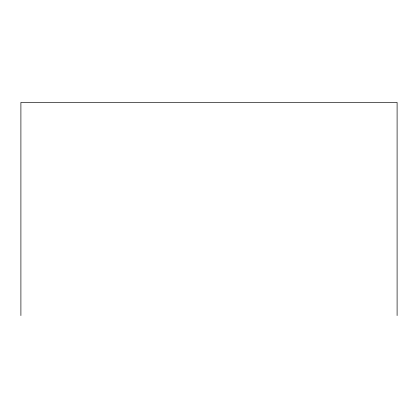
<?xml version="1.0" encoding="UTF-8"?>
<svg xmlns="http://www.w3.org/2000/svg" width="418" height="418" viewBox="0 0 418 418"><rect width="100%" height="100%" fill="white"/><g stroke="black" fill="none" stroke-linecap="round" stroke-linejoin="round"><path stroke-width="0.63" d="M397.1 315.58L397.1 102.42L20.9 102.42L20.9 315.58"/></g></svg>
